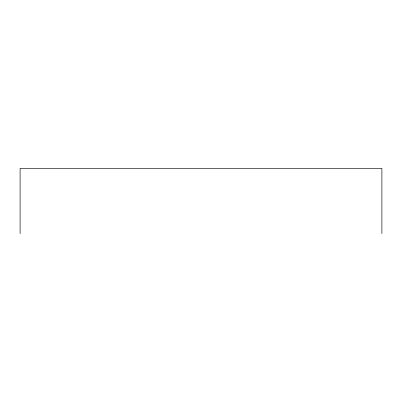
<?xml version="1.0" encoding="UTF-8"?>
<svg xmlns="http://www.w3.org/2000/svg" width="402" height="402" viewBox="0 0 402 402"><rect width="100%" height="100%" fill="white"/><g stroke="black" fill="none" stroke-linecap="round" stroke-linejoin="round"><path stroke-width="0.6" d="M381.9 233.622L381.9 168.378L20.1 168.378L20.1 233.622"/></g></svg>
